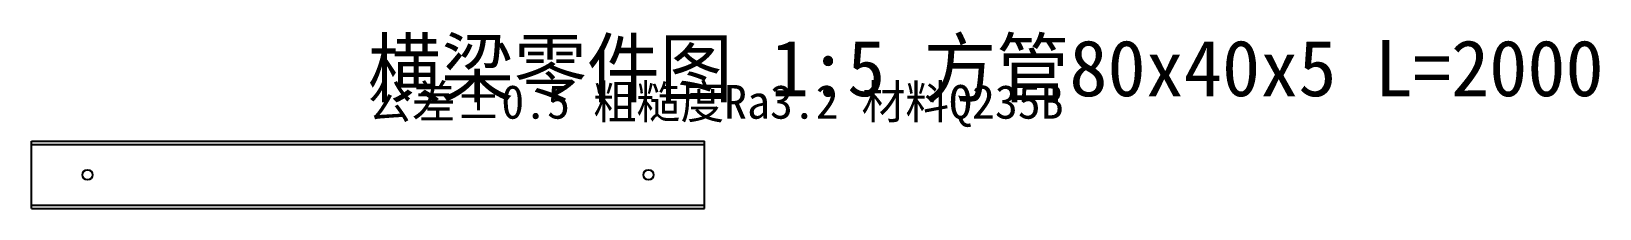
# Model space of a CAD drawing. Header units: millimetres. Extents: x 0 to 2795, y 0 to 315.
import ezdxf

# ---------------------------------------------------------------- set-up
doc = ezdxf.new("R2010")
doc.units = ezdxf.units.MM

msp = doc.modelspace()

# ---------------------------------------------------------------- linework, layer by layer
at = {"layer": '0-虚线'}
for p, q in [((0, 114), (1200, 114)), ((0, 6), (1200, 6))]:
    msp.add_line(p, q, dxfattribs=at)
at = {"layer": '0-轮廓线'}
for p, q in [((0, 120), (1200, 120)), ((0, 0), (0, 120)), ((1200, 0), (1200, 120)), ((0, 0), (1200, 0))]:
    msp.add_line(p, q, dxfattribs=at)
at = {"layer": '2-螺栓孔'}
for centre in [(100, 60), (1100, 60)]:
    msp.add_circle(centre, 9, dxfattribs=at)

# ---------------------------------------------------------------- texts
at = {"layer": '0-标注'}
for s, height, p in [('横梁零件图 1:5 方管80x40x5 L=2000', 100, (600, 200)), ('公差±0.5 粗糙度Ra3.2 材料Q235B', 60, (600, 160))]:
    msp.add_text(s, height=height, dxfattribs=at).set_placement(p)

doc.saveas('drawing.dxf')
